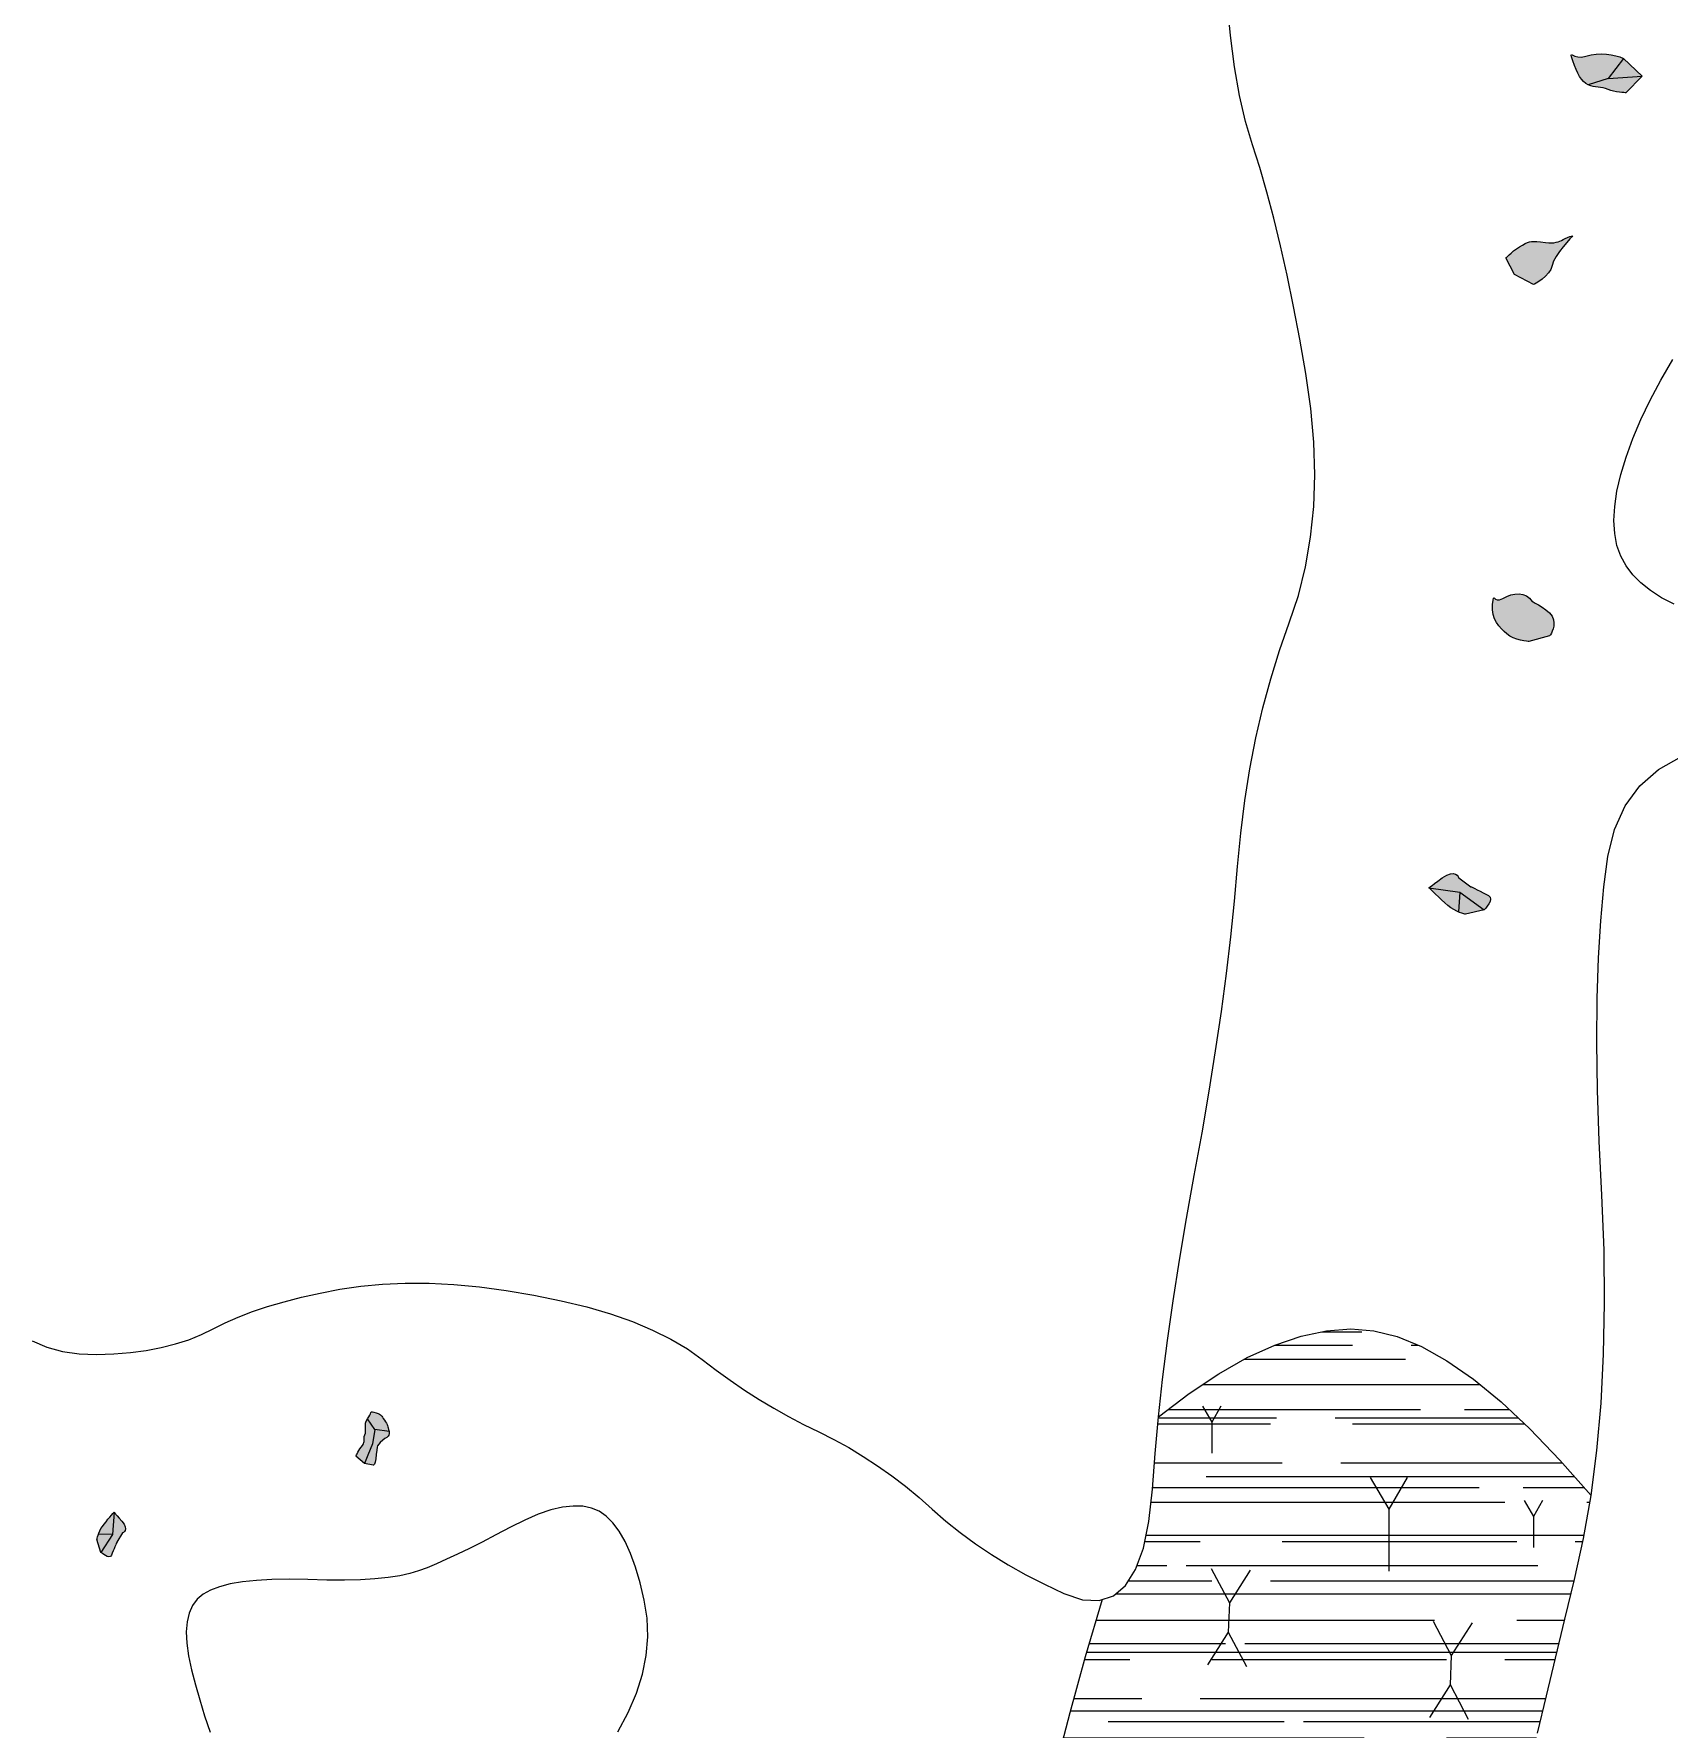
# Model space of a CAD drawing. Header units: metres. Extents: x -1178 to 134, y -250 to 398.
# Drawn here: x -812 to -741.1, y 232.9 to 306.3 of the extents above; entities that cross this region are included whole.
import ezdxf

# ---------------------------------------------------------------- set-up
doc = ezdxf.new("R2010")
doc.units = ezdxf.units.M
doc.header["$MEASUREMENT"] = 0
for name, color, linetype in [('Blocs - Argiles', 32, 'Continuous'), ('Topo Dessin - Galeries', 10, 'Continuous'), ('Topo Dessin - Puits', 248, 'Continuous'), ('Topo Dessin - Sols', 32, 'Continuous'), ('Topo Dessin - Spéléothèmes', 26, 'Continuous')]:
    doc.layers.add(name, color=color, linetype=linetype)
doc.linetypes.add('RESSAUT_1-', pattern='A,0.5,[137,SpeleoPuits.shx,S=1,R=0,X=0,Y=0],0.5', length=1)
doc.linetypes.add('RESSAUT_2-', pattern='A,1,[137,SpeleoPuits.shx,S=1,R=0,X=0,Y=0],1', length=2)

# ---------------------------------------------------------------- blocks, each defined once
blk = doc.blocks.new('Colonne')
at = {"layer": 'Topo Dessin - Spéléothèmes'}
for p, q in [((-0.804, 1.976), (0.001, 0.605)), ((0.794, 1.976), (0.001, 0.605)), ((0.001, 0.605), (-0.001, -0.605)), ((-0.001, -0.605), (-0.794, -1.976)), ((-0.001, -0.596), (0.804, -1.976))]:
    blk.add_line(p, q, dxfattribs=at)
blk = doc.blocks.new('Stalagtite')
at = {"layer": 'Topo Dessin - Spéléothèmes'}
for p, q in [((-0.805, 1.381), (0, 0)), ((0.794, 1.381), (0, 0.01)), ((0, 0), (-0.001, -2.682))]:
    blk.add_line(p, q, dxfattribs=at)
blk = doc.blocks.new('*U118')
at = {"layer": 'Topo Dessin - Spéléothèmes'}
h = blk.add_hatch(color=255, dxfattribs=at)
h.dxf.hatch_style = 2
edge = h.paths.add_edge_path()
edge.add_spline(control_points=[(0.214, 1.069), (-0.214, 1.069), (-0.856, 0.856), (-1.284, 0.428), (-1.712, 0), (-2.139, 0.427), (-1.712, 0), (-1.284, -0.428), (-0.963, -0.641), (-0.642, -0.641), (-0.321, -0.641), (-0.107, -0.428), (0.214, -0.428), (0.535, -0.428), (0.962, -0.214), (0.962, -0.214), (0.962, -0.214), (1.283, 0.748), (1.283, 0.748), (1.283, 0.748), (0.214, 1.069), (0.214, 1.069)], knot_values=[0, 0, 0, 0, 1, 1, 1, 2, 2, 2, 3, 3, 3, 4, 4, 4, 5, 5, 5, 6, 6, 6, 7, 7, 7, 7], degree=3, periodic=0)
at = {"layer": 'Topo Dessin - Spéléothèmes', "lineweight": 5}
for points in [[(0.214, 1.069), (0, 0), (-0.642, -0.641)], [(0, 0), (1.283, 0.748)]]:
    blk.add_lwpolyline(points, dxfattribs=at)
at = {"layer": 'Topo Dessin - Spéléothèmes', "color": 0, "lineweight": 5}
blk.add_lwpolyline([(0, 0), (0, 0)], dxfattribs=at)
at = {"layer": 'Topo Dessin - Spéléothèmes', "lineweight": 9}
blk.add_open_spline([(0.214, 1.069), (-0.214, 1.069), (-0.856, 0.856), (-1.284, 0.428), (-1.712, 0), (-2.139, 0.427), (-1.712, 0), (-1.284, -0.428), (-0.963, -0.641), (-0.642, -0.641), (-0.321, -0.641), (-0.107, -0.428), (0.214, -0.428), (0.535, -0.428), (0.962, -0.214), (0.962, -0.214), (0.962, -0.214), (1.283, 0.748), (1.283, 0.748), (1.283, 0.748), (0.214, 1.069), (0.214, 1.069)], degree=3, knots=[0, 0, 0, 0, 1, 1, 1, 2, 2, 2, 3, 3, 3, 4, 4, 4, 5, 5, 5, 6, 6, 6, 7, 7, 7, 7], dxfattribs=at)
blk = doc.blocks.new('*U119')
at = {"layer": 'Topo Dessin - Spéléothèmes'}
h = blk.add_hatch(color=255, dxfattribs=at)
h.dxf.hatch_style = 2
edge = h.paths.add_edge_path()
edge.add_spline(control_points=[(-0.321, 0.535), (-0.321, 0.535), (-0.641, 0.856), (-0.963, 0.214), (-1.284, -0.428), (-1.284, -0.428), (-1.284, -0.428), (-1.284, -0.428), (-0.641, -0.641), (-0.214, -0.748), (0.214, -0.855), (0.641, -0.748), (0.641, -0.748), (0.641, -0.748), (1.283, -0.214), (1.283, -0.214), (1.283, -0.214), (1.497, 0.428), (1.176, 0.428), (0.856, 0.428), (0.321, 0.428), (0.321, 0.428), (0.321, 0.428), (-0.321, 0.535), (-0.321, 0.535)], knot_values=[0, 0, 0, 0, 1, 1, 1, 2, 2, 2, 3, 3, 3, 4, 4, 4, 5, 5, 5, 6, 6, 6, 7, 7, 7, 8, 8, 8, 8], degree=3, periodic=0)
at = {"layer": 'Topo Dessin - Spéléothèmes', "lineweight": 5}
for points in [[(-1.284, -0.428), (0, 0), (1.283, -0.214)], [(0, 0), (0.323, -0.792)]]:
    blk.add_lwpolyline(points, dxfattribs=at)
at = {"layer": 'Topo Dessin - Spéléothèmes', "lineweight": 9}
blk.add_open_spline([(-0.321, 0.535), (-0.321, 0.535), (-0.641, 0.856), (-0.963, 0.214), (-1.284, -0.428), (-1.284, -0.428), (-1.284, -0.428), (-1.284, -0.428), (-0.641, -0.641), (-0.214, -0.748), (0.214, -0.855), (0.641, -0.748), (0.641, -0.748), (0.641, -0.748), (1.283, -0.214), (1.283, -0.214), (1.283, -0.214), (1.497, 0.428), (1.176, 0.428), (0.856, 0.428), (0.321, 0.428), (0.321, 0.428), (0.321, 0.428), (-0.321, 0.535), (-0.321, 0.535)], degree=3, knots=[0, 0, 0, 0, 1, 1, 1, 2, 2, 2, 3, 3, 3, 4, 4, 4, 5, 5, 5, 6, 6, 6, 7, 7, 7, 8, 8, 8, 8], dxfattribs=at)
blk = doc.blocks.new('Pierre 003')
at = {"layer": 'Topo Dessin - Spéléothèmes'}
h = blk.add_hatch(color=255, dxfattribs=at)
h.dxf.hatch_style = 2
edge = h.paths.add_edge_path()
edge.add_spline(control_points=[(-0.373, 0.545), (-0.801, 0.545), (-1.015, 0.117), (-1.015, -0.31), (-1.015, -0.738), (-1.443, -0.417), (-1.015, -0.738), (-0.587, -1.059), (-0.159, -0.953), (0.161, -0.845), (0.482, -0.738), (0.803, -0.31), (0.803, -0.31), (0.803, -0.31), (1.017, 0.438), (1.017, 0.438), (1.017, 0.438), (0.91, 0.759), (0.589, 0.866), (0.269, 0.973), (-0.373, 0.545), (-0.373, 0.545)], knot_values=[0, 0, 0, 0, 1, 1, 1, 2, 2, 2, 3, 3, 3, 4, 4, 4, 5, 5, 5, 6, 6, 6, 7, 7, 7, 7], degree=3, periodic=0)
at = {"layer": 'Topo Dessin - Spéléothèmes', "lineweight": 9}
blk.add_open_spline([(-0.373, 0.545), (-0.801, 0.545), (-1.015, 0.117), (-1.015, -0.31), (-1.015, -0.738), (-1.443, -0.417), (-1.015, -0.738), (-0.587, -1.059), (-0.159, -0.953), (0.161, -0.845), (0.482, -0.738), (0.803, -0.31), (0.803, -0.31), (0.803, -0.31), (1.017, 0.438), (1.017, 0.438), (1.017, 0.438), (0.91, 0.759), (0.589, 0.866), (0.269, 0.973), (-0.373, 0.545), (-0.373, 0.545)], degree=3, knots=[0, 0, 0, 0, 1, 1, 1, 2, 2, 2, 3, 3, 3, 4, 4, 4, 5, 5, 5, 6, 6, 6, 7, 7, 7, 7], dxfattribs=at)
blk = doc.blocks.new('Pierre 021')
at = {"layer": 'Topo Dessin - Spéléothèmes'}
h = blk.add_hatch(color=255, dxfattribs=at)
h.dxf.hatch_style = 2
edge = h.paths.add_edge_path()
edge.add_spline(control_points=[(-0.169, 1.68), (-0.217, 1.538), (-0.223, 1.425), (-0.231, 1.315), (-0.244, 1.141), (-0.264, 0.974), (-0.467, 0.716), (-0.798, 0.296), (-0.798, 0.296), (-0.819, -0.041), (-0.84, -0.379), (-0.731, -0.793), (-0.731, -0.793), (-0.731, -0.793), (-0.055, -0.835), (-0.055, -0.835), (-0.055, -0.835), (0.613, -0.436), (0.613, -0.436), (0.613, -0.436), (0.656, 0.239), (0.367, 0.494), (0.078, 0.749), (-0.169, 1.68), (-0.169, 1.68)], knot_values=[0, 0, 0, 0, 1, 1, 1, 2, 2, 2, 3, 3, 3, 4, 4, 4, 5, 5, 5, 6, 6, 6, 7, 7, 7, 8, 8, 8, 8], degree=3, periodic=0)
at = {"layer": 'Topo Dessin - Spéléothèmes', "lineweight": 9}
blk.add_open_spline([(-0.169, 1.68), (-0.217, 1.538), (-0.223, 1.425), (-0.231, 1.315), (-0.244, 1.141), (-0.264, 0.974), (-0.467, 0.716), (-0.798, 0.296), (-0.798, 0.296), (-0.819, -0.041), (-0.84, -0.379), (-0.731, -0.793), (-0.731, -0.793), (-0.731, -0.793), (-0.055, -0.835), (-0.055, -0.835), (-0.055, -0.835), (0.613, -0.436), (0.613, -0.436), (0.613, -0.436), (0.656, 0.239), (0.367, 0.494), (0.078, 0.749), (-0.169, 1.68), (-0.169, 1.68)], degree=3, knots=[0, 0, 0, 0, 1, 1, 1, 2, 2, 2, 3, 3, 3, 4, 4, 4, 5, 5, 5, 6, 6, 6, 7, 7, 7, 8, 8, 8, 8], dxfattribs=at)
blk = doc.blocks.new('block 521')
at = {"layer": 'Topo Dessin - Spéléothèmes'}
h = blk.add_hatch(color=255, dxfattribs=at)
h.dxf.hatch_style = 2
edge = h.paths.add_edge_path()
edge.add_spline(control_points=[(0, 0.32), (-0.75, 0.54), (-0.75, 0.86), (-1.07, 0.64), (-1.39, 0.43), (-1.39, 0.43), (-1.6, 0.11), (-1.82, -0.21), (-1.82, -0.11), (-1.82, -0.53), (-1.82, -0.96), (-1.71, -0.75), (-1.28, -0.86), (-0.86, -0.96), (-0.64, -0.64), (-0.32, -0.64), (0, -0.64), (0, -0.43), (0.32, -0.53), (0.64, -0.64), (1.07, -0.64), (1.07, -0.64), (1.07, -0.64), (1.28, 0), (1.28, 0), (1.28, 0), (1.18, 0.54), (1.18, 0.54), (1.18, 0.54), (1.07, 0.64), (0.75, 0.54), (0.43, 0.43), (0, 0.32), (0, 0.32)], knot_values=[0, 0, 0, 0, 1, 1, 1, 2, 2, 2, 3, 3, 3, 4, 4, 4, 5, 5, 5, 6, 6, 6, 7, 7, 7, 8, 8, 8, 9, 9, 9, 10, 10, 10, 11, 11, 11, 11], degree=3, periodic=0)
at = {"layer": 'Topo Dessin - Spéléothèmes', "lineweight": 5}
for points in [[(-1.07, 0.64), (-0.86, -0.21), (0, 0), (0.75, 0), (1.28, 0)], [(-0.86, -0.21), (-1.28, -0.86)]]:
    blk.add_lwpolyline(points, dxfattribs=at)
at = {"layer": 'Topo Dessin - Spéléothèmes', "lineweight": 9}
blk.add_open_spline([(0, 0.32), (-0.75, 0.54), (-0.75, 0.86), (-1.07, 0.64), (-1.39, 0.43), (-1.39, 0.43), (-1.6, 0.11), (-1.82, -0.21), (-1.82, -0.11), (-1.82, -0.53), (-1.82, -0.96), (-1.71, -0.75), (-1.28, -0.86), (-0.86, -0.96), (-0.64, -0.64), (-0.32, -0.64), (0, -0.64), (0, -0.43), (0.32, -0.53), (0.64, -0.64), (1.07, -0.64), (1.07, -0.64), (1.07, -0.64), (1.28, 0), (1.28, 0), (1.28, 0), (1.18, 0.54), (1.18, 0.54), (1.18, 0.54), (1.07, 0.64), (0.75, 0.54), (0.43, 0.43), (0, 0.32), (0, 0.32)], degree=3, knots=[0, 0, 0, 0, 1, 1, 1, 2, 2, 2, 3, 3, 3, 4, 4, 4, 5, 5, 5, 6, 6, 6, 7, 7, 7, 8, 8, 8, 9, 9, 9, 10, 10, 10, 11, 11, 11, 11], dxfattribs=at)

msp = doc.modelspace()

# ---------------------------------------------------------------- hatches: boundary and pattern name
at = {"layer": 'Blocs - Argiles'}
h = msp.add_hatch(dxfattribs=at)
h.set_pattern_fill('AR-RROOF', color=256, scale=0.1, style=0)
h.set_pattern_definition([(0, (-758.6241, 218.4), (5.588, 2.54), [38.1, -5.08, 12.7, -2.54]), (0, (-755.246, 219.67), (-2.54, 3.3782), [7.62, -0.8382, 15.24, -1.905]), (0, (-757.3541, 220.559), (13.208, 1.7018), [20.32, -3.556, 10.16, -2.54])])
h.paths.add_polyline_path([(-748.292, 216.126), (-748.55, 217.674), (-748.718, 219.206), (-748.796, 220.722), (-748.784, 222.222), (-748.681, 223.705), (-748.489, 225.172), (-748.206, 226.622), (-747.871, 228.082), (-747.525, 229.58), (-747.166, 231.114), (-746.795, 232.685), (-746.411, 234.293), (-746.016, 235.938), (-745.608, 237.62), (-745.187, 239.339), (-744.796, 241.119), (-744.474, 242.985), (-745.821, 244.518), (-747.12, 245.869), (-748.37, 247.035), (-749.571, 248.019), (-750.723, 248.819), (-751.826, 249.435), (-752.88, 249.869), (-753.886, 250.118), (-754.89, 250.198), (-755.941, 250.122), (-757.039, 249.889), (-758.183, 249.501), (-759.373, 248.955), (-760.61, 248.254), (-761.894, 247.396), (-763.224, 246.382), (-763.372, 244.795), (-763.489, 243.253), (-763.637, 241.853), (-763.88, 240.692), (-764.218, 239.769), (-764.65, 239.085), (-765.177, 238.639), (-765.651, 238.482), (-766.383, 236.006), (-767.055, 233.578), (-767.667, 231.198), (-768.22, 228.865), (-768.714, 226.58), (-769.148, 224.342), (-769.522, 222.152), (-769.837, 220.009), (-770.073, 217.817), (-770.213, 215.481), (-770.256, 213), (-770.202, 210.374), (-770.052, 207.603), (-769.805, 204.688), (-769.461, 201.628), (-769.021, 198.422), (-768.334, 197.854), (-767.72, 197.293), (-767.18, 196.738), (-766.712, 196.191), (-766.317, 195.65), (-765.994, 195.117), (-765.745, 194.591), (-765.495, 194.082), (-765.171, 193.603), (-764.772, 193.152), (-764.299, 192.73), (-763.752, 192.337), (-763.131, 191.972), (-762.435, 191.637), (-761.665, 191.33), (-760.873, 191.049), (-760.113, 190.792), (-759.383, 190.557), (-758.684, 190.346), (-758.017, 190.159), (-757.381, 189.994), (-756.775, 189.853), (-756.201, 189.735), (-755.662, 189.618), (-755.163, 189.481), (-754.704, 189.324), (-754.117, 189.201), (-753.556, 189.089), (-753.02, 188.988), (-752.511, 188.899), (-752.027, 188.82), (-751.569, 188.753), (-751.137, 188.696), (-750.73, 188.651), (-750.34, 188.618), (-749.956, 188.599), (-749.579, 188.594), (-749.208, 188.602), (-748.844, 188.624), (-748.486, 188.66), (-748.135, 188.71), (-747.79, 188.773), (-747.462, 188.847), (-747.162, 188.929), (-746.889, 189.019), (-746.643, 189.117), (-746.425, 189.223), (-746.235, 189.337), (-746.071, 189.46), (-745.936, 189.59), (-745.807, 189.741), (-745.663, 189.925), (-745.506, 190.144), (-745.335, 190.396), (-745.149, 190.683), (-744.949, 191.003), (-744.735, 191.357), (-744.507, 191.744), (-745.037, 193.295), (-745.448, 194.827), (-745.742, 196.339), (-745.919, 197.833), (-745.978, 199.307), (-745.979, 200.704), (-745.983, 201.963), (-745.99, 203.087), (-746, 204.073), (-746.012, 204.923), (-746.027, 205.636), (-746.045, 206.213), (-746.065, 206.653), (-746.087, 207.002), (-746.11, 207.307), (-746.134, 207.568), (-746.158, 207.784), (-746.183, 207.955), (-746.208, 208.083), (-746.209, 208.087), (-746.31, 208.317), (-746.406, 208.625), (-746.548, 209.128), (-746.735, 209.825), (-746.968, 210.717), (-747.247, 211.803), (-747.572, 213.085), (-747.943, 214.561)])
h.paths.add_polyline_path([(-749.094, 205.403), (-749.092, 205.406), (-749.092, 205.401)], flags=16)
h.paths.add_polyline_path([(-763.447, 217.46), (-763.45, 217.456), (-763.45, 217.464)], flags=16)
h.paths.add_polyline_path([(-750.583, 234.775), (-750.583, 234.785), (-750.58, 234.78)], flags=16)
h.paths.add_polyline_path([(-760.201, 237.057), (-760.205, 237.052), (-760.204, 237.063)], flags=16)
h.paths.add_polyline_path([(-753.244, 242.381), (-753.247, 242.386), (-753.244, 242.391)], flags=16)

# ---------------------------------------------------------------- linework, layer by layer
at = {"layer": 'Topo Dessin - Galeries'}
for points in [[(-812.054, 249.679), (-811.413, 249.413), (-810.734, 249.226), (-810.018, 249.118), (-809.264, 249.089), (-808.509, 249.116), (-807.789, 249.175), (-807.104, 249.266), (-806.454, 249.39), (-805.838, 249.545), (-805.258, 249.732), (-804.712, 249.952), (-804.201, 250.204), (-803.683, 250.465), (-803.117, 250.713), (-802.503, 250.947), (-801.841, 251.169), (-801.13, 251.376), (-800.371, 251.57), (-799.564, 251.751), (-798.708, 251.919), (-797.807, 252.055), (-796.863, 252.144), (-795.876, 252.184), (-794.846, 252.176), (-793.774, 252.12), (-792.658, 252.015), (-791.499, 251.862), (-790.298, 251.661), (-789.114, 251.421), (-788.008, 251.15), (-786.979, 250.848), (-786.028, 250.515), (-785.155, 250.151), (-784.36, 249.757), (-783.643, 249.331), (-783.003, 248.875), (-782.399, 248.413), (-781.786, 247.971), (-781.166, 247.549), (-780.539, 247.147), (-779.904, 246.764), (-779.261, 246.401), (-778.61, 246.057), (-777.952, 245.734), (-777.296, 245.407), (-776.652, 245.054), (-776.019, 244.675), (-775.398, 244.269), (-774.788, 243.838), (-774.191, 243.38), (-773.605, 242.896), (-773.031, 242.386), (-772.444, 241.871), (-771.822, 241.373), (-771.163, 240.891), (-770.468, 240.427), (-769.737, 239.978), (-768.969, 239.547), (-768.165, 239.132), (-767.325, 238.734), (-766.515, 238.464), (-765.799, 238.432), (-765.177, 238.639), (-764.65, 239.085), (-764.218, 239.769), (-763.88, 240.692), (-763.637, 241.853), (-763.489, 243.253), (-763.372, 244.795), (-763.224, 246.382), (-763.044, 248.013), (-762.833, 249.69), (-762.591, 251.411), (-762.317, 253.178), (-762.011, 254.989), (-761.675, 256.845), (-761.337, 258.698), (-761.028, 260.499), (-760.749, 262.25), (-760.499, 263.948), (-760.279, 265.596), (-760.088, 267.192), (-759.926, 268.737), (-759.794, 270.23), (-759.656, 271.679), (-759.478, 273.091), (-759.259, 274.466), (-759, 275.805), (-758.7, 277.106), (-758.36, 278.371), (-757.98, 279.598), (-757.559, 280.789), (-757.161, 281.983), (-756.852, 283.222), (-756.63, 284.505), (-756.496, 285.833), (-756.45, 287.205), (-756.491, 288.622), (-756.621, 290.084), (-756.838, 291.589), (-757.103, 293.081), (-757.374, 294.501), (-757.653, 295.849), (-757.938, 297.124), (-758.231, 298.327), (-758.531, 299.458), (-758.837, 300.517), (-759.151, 301.503), (-759.449, 302.512), (-759.707, 303.638), (-759.927, 304.881), (-760.107, 306.242), (-760.248, 307.719)], [(-740.875, 281.598), (-741.414, 281.881), (-741.892, 282.188), (-742.308, 282.52), (-742.663, 282.876), (-742.956, 283.257), (-743.186, 283.675), (-743.35, 284.142), (-743.448, 284.658), (-743.481, 285.224), (-743.448, 285.838), (-743.35, 286.502), (-743.186, 287.215), (-742.956, 287.977), (-742.665, 288.775), (-742.318, 289.598), (-741.913, 290.443), (-741.451, 291.313), (-740.933, 292.206)], [(-746.795, 232.685), (-746.411, 234.293), (-746.016, 235.938), (-745.608, 237.62), (-745.187, 239.339), (-744.796, 241.119), (-744.474, 242.985), (-744.221, 244.937), (-744.039, 246.975), (-743.926, 249.099), (-743.883, 251.31), (-743.91, 253.606), (-744.006, 255.988), (-744.117, 258.34), (-744.187, 260.544), (-744.215, 262.601), (-744.203, 264.51), (-744.15, 266.272), (-744.055, 267.886), (-743.92, 269.352), (-743.744, 270.672), (-743.459, 271.841), (-742.997, 272.859), (-742.36, 273.726), (-741.546, 274.441), (-740.555, 275.004)], [(-786.667, 232.741), (-786.212, 233.58), (-785.854, 234.412), (-785.593, 235.235), (-785.428, 236.051), (-785.36, 236.859), (-785.389, 237.659), (-785.514, 238.451), (-785.696, 239.201), (-785.897, 239.874), (-786.115, 240.47), (-786.35, 240.989), (-786.604, 241.431), (-786.875, 241.797), (-787.164, 242.086), (-787.471, 242.297), (-787.807, 242.438), (-788.185, 242.514), (-788.604, 242.525), (-789.064, 242.471), (-789.566, 242.352), (-790.11, 242.167), (-790.695, 241.918), (-791.321, 241.604), (-791.949, 241.271), (-792.54, 240.965), (-793.093, 240.687), (-793.609, 240.437), (-794.087, 240.215), (-794.528, 240.019), (-794.931, 239.852), (-795.297, 239.712), (-795.676, 239.596), (-796.118, 239.499), (-796.623, 239.422), (-797.191, 239.365), (-797.822, 239.328), (-798.516, 239.31), (-799.274, 239.312), (-800.094, 239.334), (-800.911, 239.352), (-801.656, 239.342), (-802.331, 239.304), (-802.935, 239.239), (-803.467, 239.147), (-803.929, 239.026), (-804.319, 238.879), (-804.639, 238.703), (-804.895, 238.486), (-805.096, 238.215), (-805.242, 237.887), (-805.333, 237.505), (-805.369, 237.068), (-805.349, 236.575), (-805.274, 236.027), (-805.144, 235.424), (-804.975, 234.783), (-804.785, 234.12), (-804.573, 233.435), (-804.339, 232.729)]]:
    msp.add_lwpolyline(points, dxfattribs=at)
at = {"layer": 'Topo Dessin - Puits', "linetype": 'RESSAUT_1-'}
msp.add_lwpolyline([(-763.224, 246.382), (-761.894, 247.396), (-760.61, 248.254), (-759.373, 248.955), (-758.183, 249.501), (-757.039, 249.889), (-755.941, 250.122), (-754.89, 250.198), (-753.886, 250.118), (-752.88, 249.869), (-751.826, 249.435), (-750.723, 248.819), (-749.571, 248.019), (-748.37, 247.035), (-747.12, 245.869), (-745.821, 244.518), (-744.474, 242.985)], dxfattribs=at)
at = {"layer": 'Topo Dessin - Puits', "linetype": 'RESSAUT_2-', "flags": 128}
msp.add_lwpolyline([(-769.021, 198.422), (-769.461, 201.628), (-769.805, 204.688), (-770.052, 207.603), (-770.202, 210.374), (-770.256, 213), (-770.213, 215.481), (-770.073, 217.817), (-769.837, 220.009), (-769.522, 222.152), (-769.148, 224.342), (-768.714, 226.58), (-768.22, 228.865), (-767.667, 231.198), (-767.055, 233.578), (-766.383, 236.006), (-765.651, 238.482)], dxfattribs=at)

# ---------------------------------------------------------------- block references
at = {"layer": 'Topo Dessin - Puits', "linetype": 'Continuous', "xscale": 0.5, "yscale": 0.5, "zscale": 0.5}
for p in [(-760.914, 246.156), (-746.968, 242.072)]:
    msp.add_blockref('Stalagtite', p, dxfattribs=at)
at = {"layer": 'Topo Dessin - Puits', "linetype": 'Continuous'}
msp.add_blockref('Stalagtite', (-753.244, 242.381), dxfattribs=at)
at = {"layer": 'Topo Dessin - Sols', "ltscale": 0.1, "xscale": 1.057023959644543, "yscale": 1.057023959644543, "zscale": 1.057023959644543, "rotation": 357.6652321934}
for p in [(-760.178, 237.692), (-750.557, 235.415)]:
    msp.add_blockref('Colonne', p, dxfattribs=at)
at = {"layer": 'Topo Dessin - Spéléothèmes', "rotation": 333.434948822922}
for name, p in [('*U118', (-743.735, 304.383)), ('*U119', (-750.159, 269.119))]:
    msp.add_blockref(name, p, dxfattribs=at)
at = {"layer": 'Topo Dessin - Spéléothèmes'}
for name, p, xscale, yscale, zscale, rotation in [('Pierre 021', (-746.893, 296.346), 1.2, 1.2, 1.2, 301.0615860222043), ('Pierre 003', (-747.352, 280.998), 1.2, 1.2, 1.2, 301.0615860222043), ('block 521', (-797.296, 245.218), 0.7149035724002146, 0.7149035724002146, 0.7149035724002146, 247.3155425535176), ('*U119', (-808.571, 241.294), 0.7149035724002146, 0.7149035724002146, 0.7149035724002146, 247.3155425535176)]:
    msp.add_blockref(name, p, dxfattribs=dict(at, xscale=xscale, yscale=yscale, zscale=zscale, rotation=rotation))

doc.saveas('drawing.dxf')
